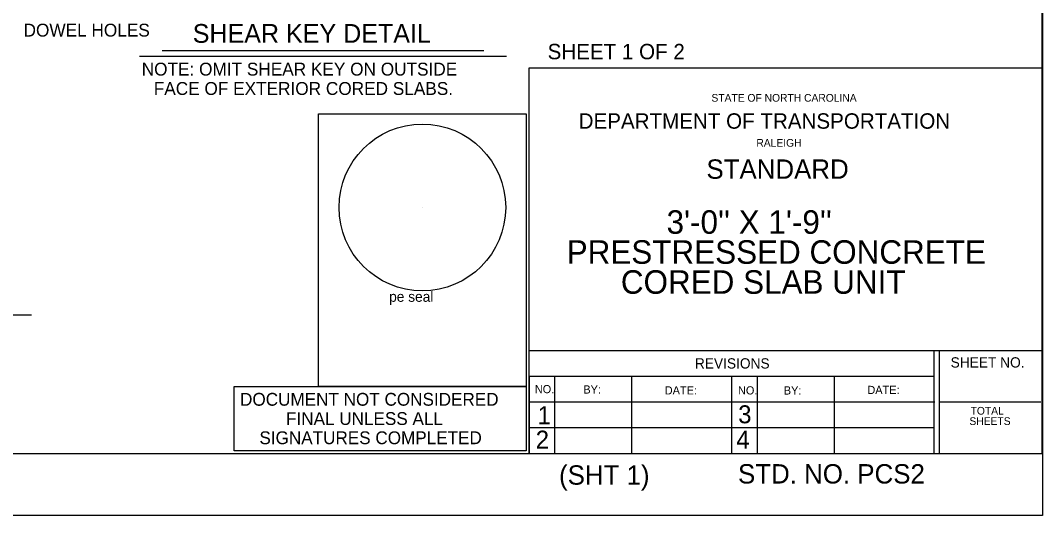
# Model space of a CAD drawing. Extents: x -60 to 66, y -3 to 77.
# Drawn here: x -33.59 to -22.23, y 34.72 to 40.22 of the extents above; entities that cross this region are included whole.
import ezdxf

# ---------------------------------------------------------------- set-up
doc = ezdxf.new("R2010")
doc.units = 0
for name, color, linetype in [('Plan Sheet', 7, 'Continuous'), ('Plot Shape', 7, 'Continuous'), ('Sheet Sticker Exception Certification CELL', 7, 'Continuous'), ('Text', 7, 'Continuous'), ('User Information Notes CELL', 7, 'Continuous')]:
    doc.layers.add(name, color=color, linetype=linetype)

msp = doc.modelspace()

# ---------------------------------------------------------------- linework, layer by layer
at = {"layer": 'Plan Sheet'}
for p, q in [((-22.236, 59.348), (-22.236, 35.408)), ((-22.236, 39.684), (-27.936, 39.684)), ((-27.936, 39.684), (-27.936, 35.408)), ((-27.936, 36.549), (-22.236, 36.549)), ((-23.433, 36.549), (-23.433, 35.408)), ((-23.376, 36.549), (-23.376, 35.408)), ((-27.936, 36.264), (-23.431, 36.264)), ((-27.933, 36.264), (-27.933, 35.408)), ((-27.651, 36.264), (-27.651, 35.408)), ((-26.796, 36.259), (-26.796, 35.404)), ((-25.684, 36.264), (-25.684, 35.401)), ((-25.398, 36.264), (-25.398, 35.408)), ((-24.543, 36.264), (-24.543, 35.408)), ((-27.936, 35.979), (-23.422, 35.979)), ((-23.376, 35.979), (-22.246, 35.979)), ((-27.936, 35.694), (-23.431, 35.694)), ((-58.717, 35.408), (-22.236, 35.408)), ((-22.226, 34.717), (-22.226, 34.717))]:
    msp.add_line(p, q, dxfattribs=at)
at = {"layer": 'Plot Shape'}
msp.add_lwpolyline([(-59.918, 59.797), (-22.226, 59.797), (-22.226, 34.717), (-59.918, 34.717)], close=True, dxfattribs=at)
at = {"layer": 'Sheet Sticker Exception Certification CELL'}
msp.add_lwpolyline([(-31.212, 36.152), (-27.964, 36.152), (-27.964, 35.437), (-31.212, 35.437)], close=True, dxfattribs=at)
at = {"layer": 'Text'}
for p, q in [((-28.434, 39.878), (-32.012, 39.878)), ((-28.184, 39.815), (-32.262, 39.815)), ((-33.462, 36.943), (-38.462, 36.943))]:
    msp.add_line(p, q, dxfattribs=at)
at = {"layer": 'User Information Notes CELL'}
msp.add_line((-29.119, 38.139), (-29.119, 38.139), dxfattribs=at)
msp.add_lwpolyline([(-30.273, 39.179), (-27.964, 39.179), (-27.964, 36.152), (-30.273, 36.152)], close=True, dxfattribs=at)
msp.add_circle((-29.119, 38.139), 0.926, dxfattribs=at)

# ---------------------------------------------------------------- texts
at = {"layer": 'Plan Sheet'}
for s, height, p in [('STATE OF NORTH CAROLINA', 0.0855, (-25.906, 39.313)), ('DEPARTMENT OF TRANSPORTATION', 0.171, (-27.382, 39.013)), ('RALEIGH', 0.0855, (-25.407, 38.813)), ('REVISIONS', 0.114, (-26.09, 36.35)), ('SHEET NO.', 0.114, (-23.248, 36.361)), ('NO.', 0.0908, (-27.869, 36.076)), ('BY:', 0.0908, (-27.33, 36.072)), ('DATE:', 0.0908, (-26.425, 36.062)), ('NO.', 0.0908, (-25.611, 36.062)), ('BY:', 0.0908, (-25.102, 36.061)), ('DATE:', 0.0908, (-24.173, 36.067)), ('1', 0.199, (-27.839, 35.732)), ('3', 0.199, (-25.609, 35.742)), ('TOTAL', 0.0855, (-23.026, 35.838)), ('SHEETS', 0.0855, (-23.039, 35.723)), ('2', 0.199, (-27.859, 35.461)), ('4', 0.199, (-25.63, 35.461))]:
    msp.add_text(s, height=height, dxfattribs=at).set_placement(p)
at = {"layer": 'Sheet Sticker Exception Certification CELL'}
for s, p in [('DOCUMENT NOT CONSIDERED', (-31.145, 35.937)), ('FINAL UNLESS ALL', (-30.634, 35.723)), ('SIGNATURES COMPLETED', (-30.93, 35.51))]:
    msp.add_text(s, height=0.14218, dxfattribs=at).set_placement(p)
at = {"layer": 'Text'}
for s, height, p in [('DOWEL HOLES', 0.14302, (-33.551, 40.036)), ('SHEAR KEY DETAIL', 0.20828, (-31.671, 39.967)), ('SHEET 1 OF 2', 0.17099, (-27.727, 39.784)), ('NOTE: OMIT SHEAR KEY ON OUTSIDE ', 0.14302, (-32.238, 39.603)), ('FACE OF EXTERIOR CORED SLABS.', 0.14302, (-32.104, 39.388)), ('STANDARD', 0.215, (-25.962, 38.457)), ("3'-0'' X 1'-9''", 0.26125, (-26.405, 37.846)), ('PRESTRESSED CONCRETE', 0.26125, (-27.515, 37.513)), ('CORED SLAB UNIT', 0.26125, (-26.913, 37.18)), ('(SHT 1)', 0.215, (-27.6, 35.06)), ('STD. NO. PCS2', 0.215, (-25.611, 35.073))]:
    msp.add_text(s, height=height, dxfattribs=at).set_placement(p)
at = {"layer": 'User Information Notes CELL'}
msp.add_text('pe seal', height=0.114, dxfattribs=at).set_placement((-29.488, 37.091))

doc.saveas('drawing.dxf')
